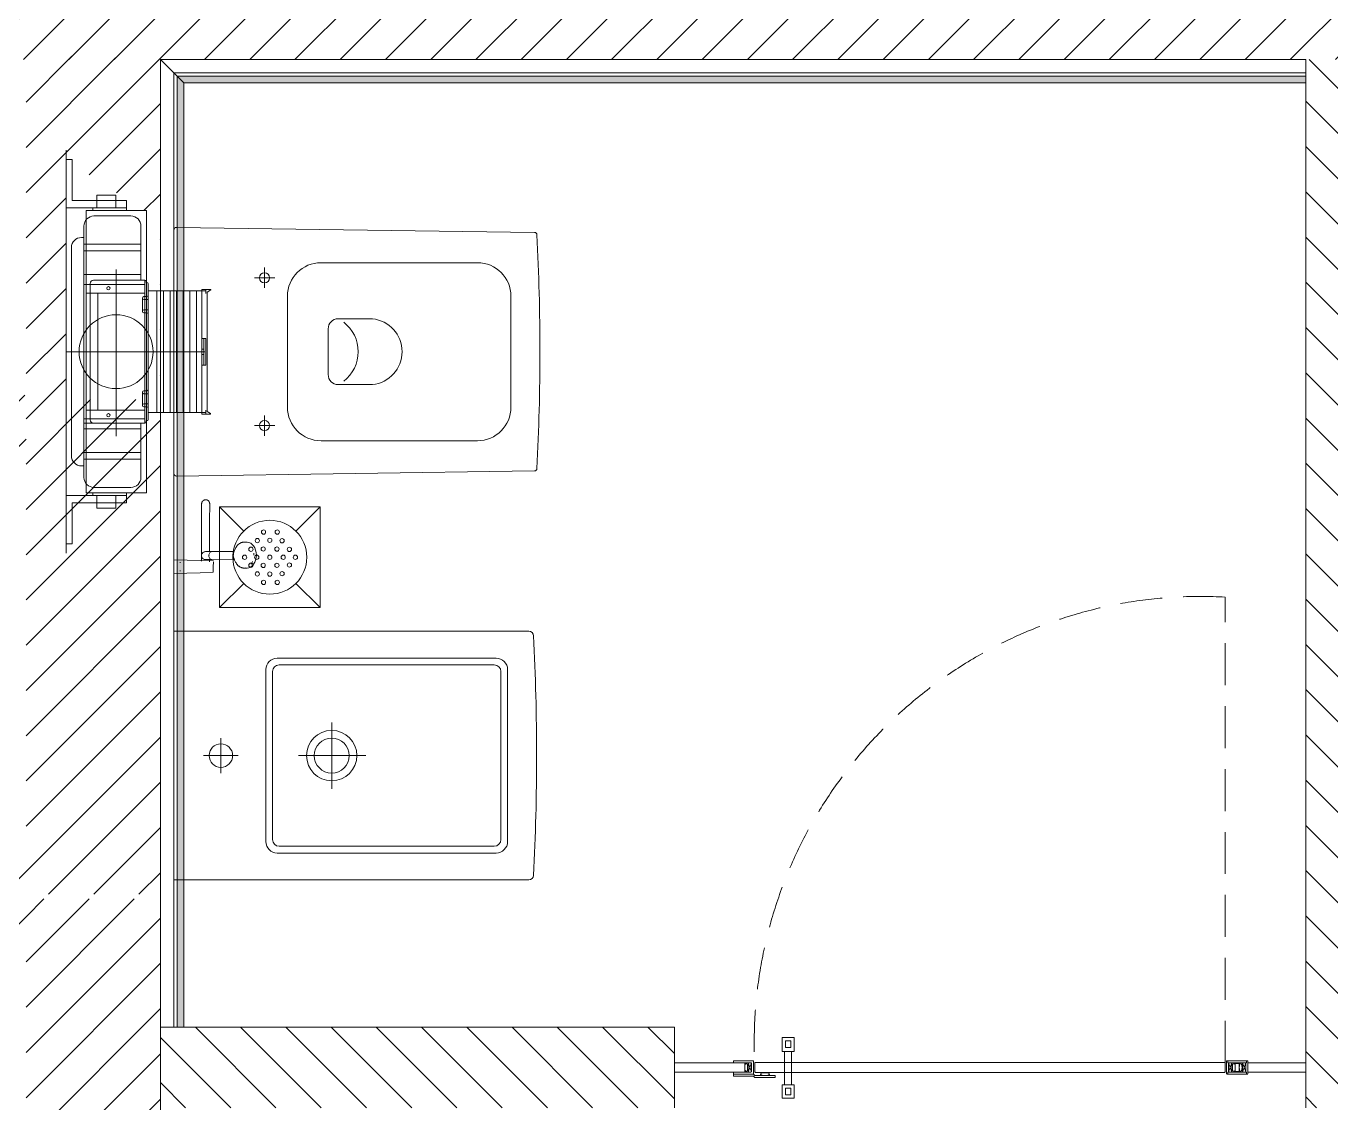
# Model space of a CAD drawing. Header units: millimetres. Extents: x -18512 to 101824, y -95768 to 52898.
# Drawn here: x 61968 to 63911, y -60230 to -58628 of the extents above; entities that cross this region are included whole.
import ezdxf

# ---------------------------------------------------------------- set-up
doc = ezdxf.new("R2010")
doc.units = ezdxf.units.MM
doc.header["$LTSCALE"] = 25
doc.linetypes.add('DASHED', pattern=[0.75, 0.5, -0.25])
doc.layers.get('0').update_dxf_attribs({"color": 254, "lineweight": 0})
for name, color, linetype, lineweight in [('027 Sanitry Ware', 1, 'Continuous', 0), ('_FW_FUR_FIXED', 62, 'Continuous', 0), ('A200-1 Fine Outline', 8, 'Continuous', 9), ('A300-2 Openings', 4, 'Continuous', 15), ('I-FLR-TILE', 253, 'Continuous', 9), ('I-WALL', 2, 'Continuous', 9)]:
    doc.layers.add(name, color=color, linetype=linetype, lineweight=lineweight)
doc.layers.add('AR WALL HATCH', color=8, linetype='Continuous')
doc.layers.add('HAT', color=8, linetype='Continuous')
pattern_1 = [(37.5, (59229.075, -102497.3092), (-0.16000313, 4.89413237), [0, -3.8608, 0, -4.318, 0, -4.1275]), (7.5, (59229.075, -102497.309), (4.4952328, 7.168251), [0, -2.0828, 0, -3.4798, 0, -1.3335]), (327.5, (59225.951, -102497.3092), (7.9099237, 0.01437185), [0, -1.27, 0, -4.572, 0, -5.969]), (317.5, (59225.951, -102497.309), (7.6355645, 2.2292932), [0, -0.635, 0, -2.9972, 0, -3.429])]
pattern_2 = [(45, (59229.075, -102497.31), (-33.67596, 33.67596), [])]

msp = doc.modelspace()

# ---------------------------------------------------------------- hatches: boundary and pattern name
at = {"layer": 'AR WALL HATCH', "lineweight": 5}
h = msp.add_hatch(dxfattribs=at)
h.set_pattern_fill('ANSI31', color=256, scale=15, style=0)
h.set_pattern_definition(pattern_2)
h.paths.add_polyline_path([(61968.1, -58527.4), (61968.1, -58677.4), (61638.1, -58677.4), (61638.1, -58527.4), (61948.1, -58527.4)], flags=0)
h = msp.add_hatch(dxfattribs=at)
h.set_pattern_fill('ANSI31', color=256, scale=15, style=0)
h.set_pattern_definition(pattern_2)
h.paths.add_polyline_path([(61968.1, -58527.4), (65678.1, -58527.4), (65678.1, -58677.4), (65684.8, -58677.4), (65678.1, -58602.4), (65678.1, -58564.9), (65678.1, -58546.1), (65678.1, -58536.7), (65678.1, -58532), (65678.1, -58529.7), (65697.7, -58527.4), (65288.1, -58527.4), (65288.1, -58677.4), (61968.1, -58677.4)])
h = msp.add_hatch(dxfattribs=at)
h.set_pattern_fill('ANSI31', color=256, scale=15, style=0)
h.set_pattern_definition([(45, (59229.075, -102796.924), (-33.67596, 33.67596), [])])
h.paths.add_polyline_path([(61468.1, -59177.3), (61968.1, -59177.3), (61968.1, -59277.3), (61368.1, -59277.3), (61368.1, -58677.4), (61468.1, -58677.4)])
h = msp.add_hatch(dxfattribs=at)
h.set_pattern_fill('ANSI31', color=256, scale=15, style=0)
h.set_pattern_definition(pattern_2)
h.paths.add_polyline_path([(62027.6, -59183.7), (62027.6, -58826.4), (62168.1, -58918.6), (62168.1, -58677.4), (61968.1, -58670.4), (61968.1, -59919.9), (62168.1, -59919.9), (62168.1, -58670.4), (62167.6, -58670.4), (62167.6, -59183.7)])
h = msp.add_hatch(dxfattribs=at)
h.set_pattern_fill('ANSI31', color=256, scale=15, style=0)
h.set_pattern_definition([(135, (9411.8, 69875.98), (-33.67596, -33.67596), [])])
h.paths.add_polyline_path([(63973.1, -58677.4), (63873.1, -58677.4), (63873.1, -60237.6), (63973.1, -60237.6)])
h = msp.add_hatch(dxfattribs=at)
h.set_pattern_fill('ANSI31', color=256, scale=15, style=0)
h.set_pattern_definition(pattern_2)
h.paths.add_polyline_path([(60198.1, -59876.9), (60198.1, -59976.9), (59908.1, -59976.9), (59908.1, -59876.9)])
h.paths.add_polyline_path([(61158.1, -59976.9), (61158.1, -59876.9), (61968.1, -59876.9), (61968.1, -59976.9)])
h = msp.add_hatch(dxfattribs=at)
h.set_pattern_fill('ANSI31', color=256, scale=15, style=0)
h.set_pattern_definition(pattern_2)
h.paths.add_polyline_path([(62048.1, -60713.9), (61968.1, -60713.9), (61968.1, -62982.4), (62168.1, -62982.4), (62168.1, -59926.9), (61968.1, -59926.9), (61968.1, -60309.9), (62048.1, -60309.9)])
h = msp.add_hatch(dxfattribs=at)
h.set_pattern_fill('ANSI31', color=256, scale=15, style=0)
h.set_pattern_definition([(135, (9411.8, 69875.98), (-33.67596, -33.67596), [])])
h.paths.add_polyline_path([(62168.1, -60117.6), (62168.1, -60237.6), (62318.2, -60237.6), (62318.2, -60237.6), (62933.2, -60237.6), (62933.2, -60117.6)])
at = {"layer": 'HAT'}
h = msp.add_hatch(dxfattribs=at)
h.set_pattern_fill('AR-SAND', color=256, scale=0.1, style=0)
h.set_pattern_definition(pattern_1)
h.paths.add_polyline_path([(63873.1, -58712.4), (63873.1, -58702.4), (62193.1, -58702.4), (62203.1, -58712.4)])
h.paths.add_polyline_path([(63973.1, -58702.4), (63973.1, -58712.4), (65363.1, -58712.4), (65363.1, -58702.4)])
h = msp.add_hatch(dxfattribs=at)
h.set_pattern_fill('AR-SAND', color=256, scale=0.1, style=0)
h.set_pattern_definition(pattern_1)
h.paths.add_polyline_path([(62193.1, -60117.6), (62203.1, -60117.6), (62203.1, -58712.4), (62193.1, -58702.4)])

# ---------------------------------------------------------------- linework, layer by layer
at = {"color": 252, "lineweight": 5}
for p, q in [((62027.6, -59412.4), (62027.6, -58812.4)), ((62027.6, -58826.4), (62036.6, -58826.4)), ((62027.6, -58826.4), (62027.6, -58898.4)), ((62036.6, -58826.4), (62036.6, -58887.4)), ((62036.6, -58887.4), (62117.6, -58887.4)), ((62073.6, -58898.4), (62073.6, -58879.4)), ((62073.6, -58879.4), (62101.6, -58879.4)), ((62101.6, -58898.4), (62101.6, -58879.4)), ((62117.6, -58887.4), (62117.6, -58902.4)), ((62027.6, -58898.4), (62117.6, -58898.4)), ((62147.6, -58902.4), (62057.6, -58902.4)), ((62057.6, -59322.4), (62057.6, -58902.4)), ((62067.6, -58898.4), (62067.6, -58902.4)), ((62069.2, -58910.4), (62124.2, -58910.4)), ((62147.6, -58902.4), (62147.6, -59322.4)), ((62054.2, -59299.4), (62054.2, -58925.4)), ((62139.2, -58925.4), (62139.2, -59005.9)), ((62054.2, -58942.4), (62050.6, -58942.4)), ((62139.2, -58952.4), (62054.2, -58952.4)), ((62035.6, -59267.4), (62035.6, -58957.4)), ((62139.2, -58962.4), (62054.2, -58962.4)), ((62102.1, -58990.1), (62102.1, -59237.9)), ((62323.1, -58987.2), (62323.1, -59017.5)), ((62640, -58979.9), (62407.2, -58979.9)), ((62139.2, -58997.4), (62054.2, -58997.4)), ((62145.1, -59012.4), (62054.2, -59012.4)), ((62063.6, -59010.9), (62063.6, -59213.9)), ((62145.1, -59005.9), (62068.6, -59005.9)), ((62145.1, -59218.9), (62145.1, -59005.9)), ((62147.1, -59007.9), (62147.1, -59009.4)), ((62148.1, -59009.4), (62147.1, -59009.4)), ((62150.1, -59213.4), (62150.1, -59011.4)), ((62308, -59002.4), (62338.3, -59002.4)), ((62145.1, -59025.4), (62057.6, -59025.4)), ((62075.1, -59199.4), (62075.1, -59025.4)), ((62141.6, -59032.4), (62141.6, -59052.4)), ((62148.1, -59030.4), (62143.6, -59030.4)), ((62235.6, -59021.9), (62150.1, -59021.9)), ((62162.9, -59202.9), (62162.9, -59021.9)), ((62172.7, -59202.9), (62172.7, -59021.9)), ((62182.5, -59202.9), (62182.5, -59021.9)), ((62192.2, -59202.9), (62192.2, -59021.9)), ((62202, -59202.9), (62202, -59021.9)), ((62211.8, -59202.9), (62211.8, -59021.9)), ((62221.6, -59202.9), (62221.6, -59021.9)), ((62229.6, -59205.4), (62229.6, -59019.9)), ((62229.6, -59019.9), (62243.4, -59019.9)), ((62235.6, -59025.9), (62235.6, -59019.9)), ((62237.6, -59023.7), (62243.4, -59020.4)), ((62237.6, -59201.5), (62237.6, -59023.7)), ((62243.4, -59020.4), (62243.4, -59019.9)), ((62357.2, -59194.9), (62357.2, -59029.9)), ((62690, -59194.9), (62690, -59029.9)), ((62150.1, -59034.9), (62143.6, -59034.9)), ((62150.1, -59049.9), (62143.6, -59049.9)), ((62148.1, -59054.4), (62143.6, -59054.4)), ((62483.8, -59063.4), (62432.8, -59063.4)), ((62417.8, -59078.4), (62417.8, -59146.4)), ((62235.6, -59092.6), (62229.6, -59092.6)), ((62232.6, -59108.6), (62229.6, -59108.6)), ((62232.6, -59132.6), (62232.6, -59092.6)), ((62235.6, -59132.6), (62235.6, -59092.6)), ((62221.6, -59112.4), (62027.6, -59112.4)), ((62232.6, -59116.6), (62229.6, -59116.6)), ((62235.6, -59132.6), (62229.6, -59132.6)), ((62483.8, -59161.4), (62432.8, -59161.4)), ((62141.6, -59192.4), (62141.6, -59172.4)), ((62148.1, -59170.4), (62143.6, -59170.4)), ((62150.1, -59174.9), (62143.6, -59174.9)), ((62145.1, -59199.4), (62057.6, -59199.4)), ((62150.1, -59189.9), (62143.6, -59189.9)), ((62148.1, -59194.4), (62143.6, -59194.4)), ((62150.1, -59202.9), (62235.6, -59202.9)), ((62229.6, -59205.4), (62242.6, -59205.4)), ((62235.6, -59205.4), (62235.6, -59199.4)), ((62242.6, -59204.4), (62237.6, -59201.5)), ((62242.6, -59205.4), (62242.6, -59204.4)), ((62323.1, -59237.5), (62323.1, -59207.2)), ((62054.2, -59212.4), (62145.1, -59212.4)), ((62145.1, -59218.9), (62054.2, -59218.9)), ((62139.2, -59218.9), (62139.2, -59299.4)), ((62147.1, -59216.9), (62147.1, -59215.4)), ((62148.1, -59215.4), (62147.1, -59215.4)), ((62308, -59222.4), (62338.3, -59222.4)), ((62139.2, -59227.4), (62054.2, -59227.4)), ((62640, -59244.9), (62407.2, -59244.9)), ((62139.2, -59262.4), (62054.2, -59262.4)), ((62054.2, -59282.4), (62050.6, -59282.4)), ((62139.2, -59272.4), (62054.2, -59272.4)), ((62147.6, -59322.4), (62057.6, -59322.4)), ((62067.6, -59326.4), (62067.6, -59322.4)), ((62069.2, -59314.4), (62124.2, -59314.4)), ((62117.6, -59337.4), (62117.6, -59322.4)), ((62027.6, -59326.4), (62117.6, -59326.4)), ((62027.6, -59398.4), (62027.6, -59326.4)), ((62036.6, -59398.4), (62036.6, -59337.4)), ((62036.6, -59337.4), (62117.6, -59337.4)), ((62073.6, -59326.4), (62073.6, -59345.4)), ((62101.6, -59326.4), (62101.6, -59345.4)), ((62292.1, -59379.4), (62256, -59343.3)), ((62369.8, -59379.4), (62406, -59343.3)), ((62073.6, -59345.4), (62101.6, -59345.4)), ((62027.6, -59398.4), (62036.6, -59398.4)), ((62188.1, -59422.3), (62246.9, -59423.9)), ((62197.2, -59426.3), (62198, -59426.3)), ((62197.9, -59438.3), (62197.2, -59438.3)), ((62246.9, -59425), (62246.8, -59432.5)), ((62246.8, -59432.5), (62246.8, -59439.9)), ((62246.8, -59441.1), (62188.1, -59442.3)), ((62256, -59493.3), (62292.1, -59457.2)), ((62406, -59493.3), (62369.8, -59457.2)), ((62188.1, -60117.6), (62933.2, -60117.6))]:
    msp.add_line(p, q, dxfattribs=at)
at = {"color": 252, "lineweight": 5, "ltscale": 30}
msp.add_line((62175.1, -59112.4), (62234.4, -59112.4), dxfattribs=at)
at = {"color": 252, "lineweight": 9}
for p, q in [((62293.4, -59395.8), (62297.3, -59395.9)), ((62241.2, -59415.9), (62241.2, -59415.5)), ((62278.1, -59408.7), (62280.2, -59404.5)), ((62278.4, -59422), (62244.9, -59421.9)), ((62280.1, -59425.7), (62278, -59421.5)), ((62297.1, -59434.4), (62293.3, -59434.5)), ((62668, -59568.5), (62342, -59568.5)), ((62325, -59841.5), (62325, -59585.5)), ((62335, -59838.5), (62335, -59588.5)), ((62665, -59578.5), (62345, -59578.5)), ((62675, -59838.5), (62675, -59588.5)), ((62685, -59841.5), (62685, -59585.5)), ((62668, -59858.5), (62342, -59858.5)), ((62665, -59848.5), (62345, -59848.5))]:
    msp.add_line(p, q, dxfattribs=at)
at = {"color": 252, "lineweight": 9, "ltscale": 30}
for p, q in [((62423.1, -59762.8), (62423.1, -59664.3)), ((62258.1, -59739.5), (62258.1, -59687.5)), ((62232.1, -59713.5), (62284.1, -59713.5)), ((62473.9, -59713.5), (62373.9, -59713.5))]:
    msp.add_line(p, q, dxfattribs=at)
at = {"color": 252, "lineweight": 5}
msp.add_lwpolyline([(62188.1, -59293.4, 0.414214), (62192.1, -59297.4), (62724.9, -59289.9, 0.391289), (62728.7, -59286.1, 0.025374), (62728.7, -58938.6, 0.391289), (62724.9, -58934.9), (62192.1, -58927.4, 0.414214), (62188.1, -58931.4)], format="xyb", close=True, dxfattribs=at)
at = {"color": 252, "lineweight": 5, "flags": 128}
for points in [[(62229.4, -59374.3), (62229.4, -59369.6), (62229.4, -59365.2), (62229.4, -59361.2), (62229.4, -59357.4), (62229.4, -59354), (62229.4, -59350.9), (62229.5, -59348.2), (62229.5, -59345.8), (62229.5, -59343.7), (62229.5, -59342), (62229.5, -59340.6), (62229.5, -59339.6), (62229.5, -59339), (62229.5, -59338.7), (62229.5, -59338.7)], [(62241.5, -59338.7), (62241.5, -59338.5), (62241.5, -59338.3), (62241.4, -59338), (62241.4, -59337.8), (62241.4, -59337.6), (62241.3, -59337.3), (62241.3, -59337.1), (62241.2, -59336.9), (62241.1, -59336.6), (62241, -59336.4), (62240.9, -59336.2), (62240.8, -59336), (62240.7, -59335.8), (62240.6, -59335.6), (62240.5, -59335.4), (62240.3, -59335.2), (62240.2, -59335), (62240, -59334.8), (62239.8, -59334.6), (62239.7, -59334.4), (62239.5, -59334.3), (62239.3, -59334.1), (62239.1, -59334), (62238.9, -59333.8), (62238.7, -59333.7), (62238.5, -59333.6), (62238.3, -59333.4), (62238.1, -59333.3), (62237.9, -59333.2), (62237.7, -59333.1), (62237.5, -59333.1), (62237.2, -59333), (62237, -59332.9), (62236.8, -59332.9), (62236.5, -59332.8), (62236.3, -59332.8), (62236.1, -59332.8), (62235.8, -59332.7), (62235.6, -59332.7), (62235.3, -59332.7), (62235.1, -59332.7), (62234.9, -59332.8), (62234.6, -59332.8), (62234.4, -59332.8), (62234.1, -59332.9), (62233.9, -59332.9), (62233.7, -59333), (62233.5, -59333.1), (62233.2, -59333.2), (62233, -59333.3), (62232.8, -59333.4), (62232.6, -59333.5), (62232.4, -59333.6), (62232.2, -59333.7), (62232, -59333.9), (62231.8, -59334), (62231.6, -59334.2), (62231.4, -59334.3), (62231.2, -59334.5), (62231.1, -59334.7), (62230.9, -59334.8), (62230.8, -59335), (62230.6, -59335.2), (62230.5, -59335.4), (62230.4, -59335.6), (62230.2, -59335.8), (62230.1, -59336), (62230, -59336.3), (62229.9, -59336.5), (62229.8, -59336.7), (62229.8, -59336.9), (62229.7, -59337.2), (62229.6, -59337.4), (62229.6, -59337.6), (62229.6, -59337.9), (62229.5, -59338.1), (62229.5, -59338.3), (62229.5, -59338.6), (62229.5, -59338.7)], [(62229.5, -59338.7), (62229.5, -59338.9), (62229.5, -59339.4), (62229.5, -59340.3), (62229.5, -59341.6), (62229.5, -59343.2), (62229.5, -59345.1), (62229.5, -59347.4), (62229.5, -59349.8)], [(62241.5, -59338.7), (62241.5, -59338.9), (62241.5, -59339.5), (62241.5, -59340.4), (62241.5, -59341.6), (62241.5, -59343.2), (62241.5, -59345.2), (62241.5, -59347.5), (62241.5, -59350.1), (62241.4, -59353.1), (62241.4, -59356.4), (62241.4, -59360.1), (62241.4, -59364.1), (62241.4, -59368.4), (62241.4, -59373), (62241.4, -59374.4)], [(62241.5, -59349.8), (62241.5, -59347.2), (62241.5, -59344.9), (62241.5, -59343), (62241.5, -59341.5), (62241.5, -59340.2), (62241.5, -59339.4), (62241.5, -59338.9), (62241.5, -59338.7)], [(62229.4, -59374.3), (62229.4, -59379.8), (62229.3, -59384.9), (62229.3, -59389.7), (62229.3, -59394.1), (62229.3, -59398.1), (62229.3, -59401.7), (62229.3, -59404.9), (62229.3, -59407.7), (62229.3, -59410.1), (62229.3, -59412.1), (62229.2, -59413.7), (62229.2, -59414.8), (62229.2, -59415.6), (62229.2, -59415.9)], [(62241.3, -59410.2), (62241.3, -59409.5), (62241.3, -59407), (62241.3, -59404.1), (62241.3, -59400.7), (62241.3, -59397), (62241.3, -59392.9), (62241.3, -59388.4), (62241.3, -59383.6), (62241.4, -59378.3), (62241.4, -59374.4)], [(62229.3, -59410.4), (62229.3, -59411.6), (62229.2, -59413.1), (62229.2, -59414.5), (62229.2, -59415.9), (62229.2, -59417.2), (62229.2, -59418.5), (62229.2, -59419.8), (62229.2, -59420.9), (62229.2, -59422.1), (62229.2, -59423.2), (62229.2, -59424.2)], [(62277, -59411.7), (62277.1, -59411.3), (62277.2, -59410.8), (62277.3, -59410.4), (62277.5, -59410), (62277.6, -59409.6), (62277.8, -59409.2), (62278, -59408.8), (62278.1, -59408.7)], [(62278, -59421.5), (62277.8, -59421.1), (62277.7, -59420.7), (62277.5, -59420.3), (62277.4, -59419.9), (62277.2, -59419.5), (62277.1, -59419.2)], [(62241.2, -59424.9), (62241.2, -59424), (62241.2, -59422.9), (62241.2, -59421.8)]]:
    msp.add_lwpolyline(points, dxfattribs=at)
at = {"color": 252, "lineweight": 5}
msp.add_lwpolyline([(62256, -59343.3), (62406, -59343.3), (62406, -59493.3), (62256, -59493.3)], close=True, dxfattribs=at)
at = {"color": 252, "lineweight": 9, "flags": 128}
for points in [[(62280.2, -59404.5), (62280.5, -59403.9), (62280.9, -59403.3), (62281.2, -59402.7), (62281.6, -59402.1), (62282, -59401.6), (62282.5, -59401), (62282.9, -59400.5), (62283.4, -59400), (62283.9, -59399.5), (62284.4, -59399.1), (62284.9, -59398.6), (62285.4, -59398.2), (62286, -59397.9), (62286.6, -59397.5), (62287.2, -59397.2), (62287.8, -59396.9), (62288.4, -59396.6), (62289, -59396.4), (62289.7, -59396.2), (62290.4, -59396), (62291, -59395.9), (62291.7, -59395.8), (62292.4, -59395.8), (62293, -59395.8), (62293.7, -59395.8), (62294.2, -59395.8)], [(62235.3, -59409.9), (62235.3, -59409.9), (62235.5, -59409.9), (62235.7, -59409.9), (62236, -59409.9), (62236.3, -59409.9), (62236.7, -59409.9), (62237.2, -59409.9), (62237.7, -59409.9), (62238.3, -59409.9), (62238.9, -59409.9), (62239.6, -59409.9), (62240.4, -59409.9), (62242.1, -59409.9), (62243, -59409.9), (62277.8, -59410)], [(62235.2, -59421.9), (62235.3, -59421.9), (62235.4, -59421.9), (62235.6, -59421.9), (62236.2, -59421.9), (62236.6, -59421.9), (62237, -59421.9), (62237.5, -59421.9), (62238.1, -59421.9), (62238.7, -59421.9), (62239.4, -59421.9), (62240.1, -59421.9), (62244.7, -59421.9)], [(62294, -59434.5), (62293.4, -59434.5), (62292.7, -59434.5), (62292, -59434.5), (62291.3, -59434.4), (62290.7, -59434.3), (62290, -59434.2), (62289.4, -59434), (62288.7, -59433.8), (62288.1, -59433.5), (62287.5, -59433.3), (62286.9, -59432.9), (62286.3, -59432.6), (62285.7, -59432.2), (62285.2, -59431.8), (62284.6, -59431.4), (62284.1, -59431), (62283.6, -59430.5), (62283.1, -59430), (62282.7, -59429.5), (62282.2, -59429), (62281.8, -59428.5), (62281.4, -59427.9), (62281, -59427.3), (62280.7, -59426.7), (62280.3, -59426.1), (62280.1, -59425.7)]]:
    msp.add_lwpolyline(points, dxfattribs=at)
at = {"color": 252, "lineweight": 9}
msp.add_lwpolyline([(62188.1, -59898.5), (62716.5, -59898.5, 0.399035), (62723.5, -59891.9, 0.026056), (62723.5, -59535.2, 0.399035), (62716.5, -59528.5), (62188.1, -59528.5)], format="xyb", close=True, dxfattribs=at)
at = {"color": 252, "lineweight": 5}
for centre, radius in [((62323.1, -59002.4), 7.5), ((62090.6, -59017.9), 2.5), ((62102.1, -59112.4), 55), ((62090.6, -59206.9), 2.5), ((62323.1, -59222.4), 7.5), ((62331, -59418.3), 55), ((62321.6, -59380.8), 3.17), ((62342, -59380.8), 3.17), ((62312.4, -59393.5), 3.17), ((62331, -59393.2), 3.17), ((62349.3, -59393.8), 3.17), ((62293.4, -59418.3), 3.17), ((62302.9, -59406.4), 3.17), ((62311.5, -59418.3), 3.17), ((62321.1, -59406.1), 3.17), ((62331, -59418.3), 3.17), ((62341.5, -59406.2), 3.17), ((62350.9, -59418.3), 3.17), ((62360.1, -59406.7), 3.17), ((62369.1, -59418.3), 3.17), ((62302.9, -59430.2), 3.17), ((62312.4, -59443.1), 3.17), ((62321.1, -59430.5), 3.17), ((62331, -59443.4), 3.17), ((62341.5, -59430.4), 3.17), ((62349.3, -59442.8), 3.17), ((62360.1, -59429.9), 3.17), ((62321.6, -59455.8), 3.17), ((62342, -59455.8), 3.17)]:
    msp.add_circle(centre, radius, dxfattribs=at)
at = {"color": 252, "lineweight": 9}
for centre, radius in [((62423.1, -59713.5), 37.5), ((62423.1, -59713.5), 26), ((62258.1, -59713.5), 17.5)]:
    msp.add_circle(centre, radius, dxfattribs=at)
at = {"color": 252, "lineweight": 5}
for centre, radius, start, end in [((62069.2, -58925.4), 15, 90, 180), ((62124.2, -58925.4), 15, 0, 90), ((62050.6, -58957.4), 15, 90, 180), ((62407.2, -59029.9), 50, 90, 180), ((62640, -59029.9), 50, 0, 90), ((62068.6, -59010.9), 5, 90, 180), ((62145.1, -59007.9), 2, 0, 90), ((62148.1, -59011.4), 2, 0, 90), ((62143.6, -59032.4), 2, 90, 180), ((62148.1, -59028.4), 2, 270, 0), ((62143.6, -59032.9), 2, 180, 270), ((62143.6, -59051.9), 2, 90, 180), ((62143.6, -59052.4), 2, 180, 270), ((62148.1, -59056.4), 2, 0, 90), ((62432.8, -59078.4), 15, 90, 180), ((62407.3, -59112.4), 55.3, 307.4957, 52.5043), ((62478.6, -59112.4), 49.3, 276.0722, 83.9278), ((62432.8, -59146.4), 15, 180, 270), ((62148.1, -59168.4), 2, 270, 0), ((62143.6, -59172.4), 2, 90, 180), ((62143.6, -59172.9), 2, 180, 270), ((62143.6, -59191.9), 2, 90, 180), ((62143.6, -59192.4), 2, 180, 270), ((62148.1, -59196.4), 2, 0, 90), ((62407.2, -59194.9), 50, 180, 270), ((62640, -59194.9), 50, 270, 0), ((62068.6, -59213.9), 5, 180, 270), ((62145.1, -59216.9), 2, 270, 0), ((62148.1, -59213.4), 2, 270, 0), ((62050.6, -59267.4), 15, 180, 270), ((62069.2, -59299.4), 15, 180, 270), ((62124.2, -59299.4), 15, 270, 0)]:
    msp.add_arc(centre, radius, start, end, dxfattribs=at)
at = {"color": 252, "lineweight": 9}
for centre, radius, start, end in [((62342, -59585.5), 17, 90, 180), ((62668, -59585.5), 17, 0, 90), ((62345, -59588.5), 10, 90, 180), ((62665, -59588.5), 10, 0, 90), ((62342, -59841.5), 17, 180, 270), ((62345, -59838.5), 10, 180, 270), ((62665, -59838.5), 10, 270, 0), ((62668, -59841.5), 17, 270, 0)]:
    msp.add_arc(centre, radius, start, end, dxfattribs=at)
at = {"color": 252, "lineweight": 9, "extrusion": (0, 0, -1)}
for centre, major_axis, ratio, start_param, end_param in [((62293.2, -59415.1), (-0.1, -19.4), 0.721124, 3.141593, 3.28053), ((62297, -59415.1), (-0.1, -19.3), 0.721124, 3.141593, 4.712389), ((62235.2, -59415.9), (-6, 0.02), 0.999739, 4.974188, 6.283185), ((62235.2, -59415.9), (-6, 0.02), 0.999739, 0.523599, 1.308997), ((62235.2, -59415.9), (-6, 0.02), 0.999739, 1.364354, 1.741189), ((62280, -59416), (0.02, 6), 0.707107, 4.712389, 5.448047), ((62280, -59416), (-0.02, -6), 0.707107, 0.5266, 1.570796), ((62297, -59415.1), (0.1, 19.3), 0.721124, 1.570796, 3.141593), ((62235.2, -59415.9), (-6, 0.02), 0.999739, 4.541669, 4.912544), ((62293.2, -59415.1), (-0.1, -19.4), 0.721124, 6.139689, 6.347427)]:
    msp.add_ellipse(centre, major_axis=major_axis, ratio=ratio, start_param=start_param, end_param=end_param, dxfattribs=at)
at = {"color": 252, "lineweight": 5, "extrusion": (0, 0, -1)}
for centre, major_axis, ratio, start_param, end_param in [((62235.2, -59415.9), (-6, 0.02), 0.999739, 0, 0.498269), ((62293.2, -59415.1), (-0.1, -19.4), 0.721124, 4.548369, 4.712389), ((62293.2, -59415.1), (-0.1, -19.4), 0.721124, 5.237277, 5.497787)]:
    msp.add_ellipse(centre, major_axis=major_axis, ratio=ratio, start_param=start_param, end_param=end_param, dxfattribs=at)
at = {"color": 252, "lineweight": 9}
for points, knots in [([(62236.3, -59410), (62235.6, -59409.9), (62234.2, -59409.9), (62232.2, -59410.6), (62230.6, -59411.9), (62229.5, -59413.8), (62229.2, -59415.2), (62229.2, -59415.9)], [0.4461368, 0.4461368, 0.4461368, 0.4461368, 0.5555556, 0.6666667, 0.7777778, 0.8888889, 1, 1, 1, 1]), ([(62229.2, -59415.9), (62229.2, -59416.6), (62229.5, -59418), (62230.5, -59419.8), (62232.2, -59421.2), (62234.2, -59421.9), (62235.6, -59421.9), (62236.2, -59421.8)], [0, 0, 0, 0, 0.1111111, 0.2222222, 0.3333333, 0.4444444, 0.5539669, 0.5539669, 0.5539669, 0.5539669]), ([(62240.3, -59415.9), (62240.3, -59416.7), (62240.5, -59418.3), (62241.3, -59420), (62242.2, -59421), (62243, -59421.5), (62243.8, -59421.8), (62244.4, -59421.9), (62244.7, -59421.9)], [-1, -1, -1, -1, -0.875, -0.75, -0.6875, -0.625, -0.5625, -0.5, -0.5, -0.5, -0.5]), ([(62277.7, -59410.1), (62277.6, -59410.1), (62277.6, -59410.2), (62277.5, -59410.3), (62277.5, -59410.4), (62277.4, -59410.6), (62277.2, -59410.9), (62277.1, -59411.3), (62277, -59411.5)], [0.7142857, 0.7142857, 0.7142857, 0.7142857, 0.75, 0.7857143, 0.8214286, 0.8571429, 0.9285714, 1, 1, 1, 1])]:
    msp.add_open_spline(points, degree=3, knots=knots, dxfattribs=at)
for points in [[(62244.7, -59409.9), (62244.1, -59409.9), (62243, -59410.2), (62241.5, -59411.5), (62240.5, -59413.5), (62240.3, -59415.1), (62240.3, -59415.9)], [(62276.7, -59415.1), (62276.6, -59415.9), (62276.7, -59417.4), (62277.1, -59418.9), (62277.3, -59419.7)]]:
    msp.add_open_spline(points, degree=3, dxfattribs=at)
at = {"color": 252, "lineweight": 5}
for points in [[(62276.9, -59412), (62276.8, -59412.5), (62276.7, -59413.5), (62276.7, -59414.6), (62276.7, -59415.1)], [(62277, -59411.5), (62277, -59411.5), (62277, -59411.6), (62277, -59411.7)], [(62277.3, -59419.7), (62277.4, -59420), (62277.6, -59420.5), (62277.8, -59421), (62277.9, -59421.2)], [(62278.3, -59421.6), (62278.3, -59421.6), (62278.3, -59421.5), (62278.3, -59421.3), (62278.3, -59421.2), (62278.3, -59421.1), (62278.3, -59421)], [(62277.9, -59421.2), (62278, -59421.3), (62278.1, -59421.6), (62278.2, -59421.7), (62278.2, -59421.8)]]:
    msp.add_open_spline(points, degree=3, dxfattribs=at)
at = {"layer": '027 Sanitry Ware', "lineweight": 0}
for p, q in [((63111.7, -60133.3, 0), (63093.7, -60133.3, 0)), ((63093.7, -60133.3, 0), (63093.7, -60153.7)), ((63106.6, -60137.9, 0), (63098.7, -60137.9, 0)), ((63098.7, -60137.9, 0), (63098.7, -60148, 0)), ((63106.6, -60148, 0), (63106.6, -60137.9, 0)), ((63111.7, -60153.7), (63111.7, -60133.3, 0)), ((63093.7, -60153.7), (63111.7, -60153.7)), ((63107.5, -60153.7), (63097.4, -60153.7)), ((63097.4, -60153.7), (63097.4, -60203.4)), ((63098.7, -60148, 0), (63106.6, -60148, 0)), ((63107.5, -60203.4), (63107.5, -60153.7)), ((63093.7, -60203.4), (63111.7, -60203.4)), ((63097.4, -60203.4), (63107.5, -60203.4)), ((63098.7, -60218.2), (63098.7, -60208.5)), ((63098.7, -60208.5), (63106.6, -60208.5)), ((63106.6, -60208.5), (63106.6, -60218.2)), ((63106.6, -60218.2), (63098.7, -60218.2))]:
    msp.add_line(p, q, dxfattribs=at)
at = {"layer": '027 Sanitry Ware'}
for p, q in [((63093.7, -60223.2), (63093.7, -60203.4)), ((63111.7, -60203.4), (63111.7, -60223.2)), ((63111.7, -60223.2), (63093.7, -60223.2))]:
    msp.add_line(p, q, dxfattribs=at)
at = {"layer": '_FW_FUR_FIXED', "color": 9, "linetype": 'DASHED', "ltscale": 5}
msp.add_line((63753.1, -60171, 0), (63753.1, -59477.6, 0), dxfattribs=at)
msp.add_arc((63716.7, -60141.2), 664.6, 86.8595, 183.1407, dxfattribs=at)
at = {"layer": 'A200-1 Fine Outline', "lineweight": 0}
for p, q in [((63757.2, -60167.6, 0), (63785.2, -60167.6)), ((63757.2, -60187.6, 0), (63785.2, -60187.6))]:
    msp.add_line(p, q, dxfattribs=at)
at = {"layer": 'A300-2 Openings', "color": 2, "lineweight": 0}
for p, q in [((63050.2, -60167.6), (63021.2, -60167.6)), ((63021.2, -60167.6), (63021.2, -60170.6)), ((63043.2, -60170.6), (63021.2, -60170.6)), ((63038.2, -60183.6), (63038.2, -60171.6)), ((63043.2, -60184.6), (63043.2, -60170.6)), ((63047.2, -60170.6), (63043.2, -60170.6)), ((63048.2, -60183.6), (63048.2, -60171.6)), ((63051.2, -60168.6), (63051.2, -60186.6)), ((63053.2, -60171.1), (63053.2, -60184.1)), ((63054.2, -60170.1), (63083.2, -60170.1)), ((63723.2, -60170.1), (63083.2, -60170.1)), ((63752.2, -60170.1), (63723.2, -60170.1)), ((63753.2, -60171.1), (63753.2, -60184.1)), ((63755.2, -60168.6), (63755.2, -60186.6)), ((63756.2, -60167.6), (63785.2, -60167.6)), ((63786.2, -60167.6, 0), (63757.2, -60167.6, 0)), ((63757.2, -60167.6, 0), (63757.2, -60170.6, 0)), ((63779.2, -60170.6, 0), (63757.2, -60170.6, 0)), ((63758.2, -60183.6), (63758.2, -60171.6)), ((63759.2, -60170.6), (63763.2, -60170.6)), ((63763.2, -60170.6), (63785.2, -60170.6)), ((63763.2, -60184.6), (63763.2, -60170.6)), ((63768.2, -60171.6), (63774.2, -60171.6, 0)), ((63768.2, -60183.6), (63768.2, -60171.6)), ((63774.2, -60183.6, 0), (63774.2, -60171.6, 0)), ((63779.2, -60184.6, 0), (63779.2, -60170.6, 0)), ((63783.2, -60170.6, 0), (63779.2, -60170.6, 0)), ((63784.2, -60183.6, 0), (63784.2, -60171.6, 0)), ((63785.2, -60167.6), (63785.2, -60170.6)), ((63787.2, -60168.6, 0), (63787.2, -60186.6, 0)), ((63021.2, -60187.6), (63021.2, -60184.6)), ((63021.2, -60184.6), (63047.2, -60184.6)), ((63051.2, -60187.6), (63021.2, -60187.6)), ((63021.2, -60187.6), (63021.2, -60190.6)), ((63051.2, -60190.6), (63021.2, -60190.6)), ((63051.2, -60187.6), (63053.2, -60189.6)), ((63051.2, -60190.6), (63053.2, -60192.6)), ((63083.2, -60189.6), (63053.2, -60189.6)), ((63083.2, -60192.6), (63053.2, -60192.6)), ((63054.2, -60185.1), (63083.2, -60185.1)), ((63723.2, -60185.1), (63083.2, -60185.1)), ((63083.2, -60189.6), (63083.2, -60192.6)), ((63752.2, -60185.1), (63723.2, -60185.1)), ((63756.2, -60187.6), (63785.2, -60187.6)), ((63757.2, -60187.6, 0), (63757.2, -60184.6, 0)), ((63757.2, -60184.6, 0), (63783.2, -60184.6, 0)), ((63787.2, -60187.6, 0), (63757.2, -60187.6, 0)), ((63785.2, -60184.6), (63759.2, -60184.6)), ((63768.2, -60183.6), (63774.2, -60183.6, 0)), ((63785.2, -60187.6), (63785.2, -60184.6))]:
    msp.add_line(p, q, dxfattribs=at)
at = {"layer": 'A300-2 Openings', "color": 1, "lineweight": 0}
for p, q in [((63043.2, -60170.6), (63047.9, -60184.3)), ((63047.9, -60170.9), (63043.2, -60184.6)), ((63763.2, -60170.6), (63758.4, -60184.3)), ((63758.4, -60170.9), (63763.2, -60184.6)), ((63779.2, -60170.6, 0), (63783.9, -60184.3, 0)), ((63783.9, -60170.9, 0), (63779.2, -60184.6, 0))]:
    msp.add_line(p, q, dxfattribs=at)
at = {"layer": 'A300-2 Openings', "color": 2, "lineweight": 0}
msp.add_lwpolyline([(63043.2, -60170.6), (63043.2, -60184.6), (62933.2, -60184.6), (62933.2, -60170.6)], close=True, dxfattribs=at)
at = {"layer": 'A300-2 Openings', "color": 2, "lineweight": 0, "elevation": 0}
msp.add_lwpolyline([(63873.1, -60170.6), (63873.1, -60184.6), (63787.2, -60184.6), (63787.2, -60170.6)], close=True, dxfattribs=at)
at = {"layer": 'A300-2 Openings', "color": 2, "lineweight": 0}
for centre, start, end in [((63047.2, -60171.6), 0, 90), ((63050.2, -60168.6), 359.9999, 90), ((63054.2, -60171.1), 90, 180.0001), ((63752.2, -60171.1), 359.9999, 90), ((63756.2, -60168.6), 90, 180.0001), ((63759.2, -60171.6), 90, 180), ((63783.2, -60171.6, 0), 0, 90), ((63786.2, -60168.6, 0), 359.9999, 90), ((63047.2, -60183.6), 270, 0), ((63050.2, -60186.6), 270, 359.9999), ((63054.2, -60184.1), 180.0001, 270), ((63752.2, -60184.1), 270, 359.9999), ((63756.2, -60186.6), 180.0001, 270), ((63759.2, -60183.6), 180, 270), ((63783.2, -60183.6, 0), 270, 0), ((63786.2, -60186.6, 0), 270, 359.9999)]:
    msp.add_arc(centre, 1, start, end, dxfattribs=at)
at = {"layer": 'A300-2 Openings', "color": 1, "lineweight": 0, "extrusion": (0, 0, -1)}
for centre, major_axis in [((63040.2, -60177.7), (0, -6.67)), ((63776.3, -60177.7, 0), (0, -6.67)), ((63068.2, -60187.6), (-6.67, 0))]:
    msp.add_ellipse(centre, major_axis=major_axis, ratio=0.306216, dxfattribs=at)
at = {"layer": 'A300-2 Openings', "color": 1, "lineweight": 0}
msp.add_ellipse((63766.1, -60177.7), major_axis=(0, 6.67), ratio=0.306216, start_param=1.570796326794809, end_param=7.853981633974392, dxfattribs=at)
at = {"layer": 'I-FLR-TILE', "lineweight": 13}
for points in [[(63873.1, -58677.4), (62168.1, -58677.4), (62188.1, -58697.4), (63873.1, -58697.4)], [(62188.1, -60117.6), (62188.1, -58697.4), (62168.1, -58677.4), (62168.1, -62876.9)], [(63873.1, -58697.4), (62188.1, -58697.4), (62193.1, -58702.4), (63873.1, -58702.4)], [(62193.1, -60117.6), (62193.1, -58702.4), (62188.1, -58697.4), (62188.1, -60117.6)], [(63873.1, -58702.4), (62193.1, -58702.4), (62203.1, -58712.4), (63873.1, -58712.4)], [(62203.1, -60117.6), (62203.1, -58712.4), (62193.1, -58702.4), (62193.1, -60117.6)]]:
    msp.add_lwpolyline(points, dxfattribs=at)
at = {"layer": 'I-WALL'}
for p, q in [((62168.1, -58677.4), (62168.1, -62876.9)), ((63873.1, -58677.4), (62168.1, -58677.4)), ((63873.1, -58677.4), (63873.1, -60237.6)), ((62188.1, -60117.6), (62168.1, -60117.6)), ((62933.2, -60117.6), (62168.1, -60117.6)), ((62933.2, -60237.6), (62933.2, -60117.6))]:
    msp.add_line(p, q, dxfattribs=at)

doc.saveas('drawing.dxf')
